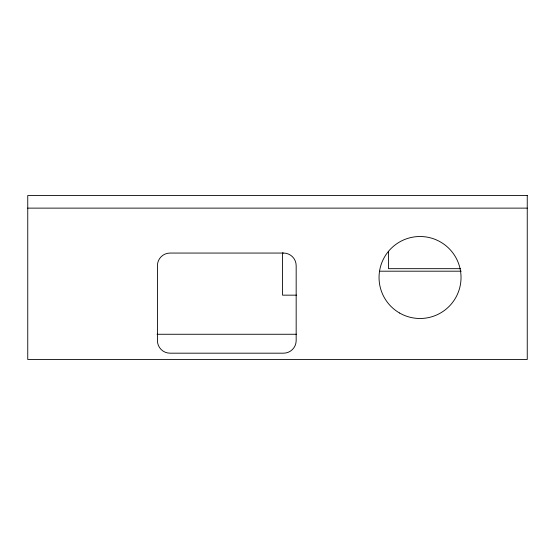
<?xml version="1.0" encoding="UTF-8"?>
<svg xmlns="http://www.w3.org/2000/svg" width="555" height="555" viewBox="0 0 555 555"><rect width="100%" height="100%" fill="white"/><g stroke="black" fill="none" stroke-linecap="round" stroke-linejoin="round"><path stroke-width="0.83" d="M27.75 208.125L527.25 208.125M460.47 268.669L388.5 268.669L388.5 251.554M379.745 271.194L461.267 271.194M296.682 295.156L282.544 295.156L282.544 252.754M157.058 334.263L296.564 334.263M527.25 195.513L27.75 195.513L27.75 359.487L527.25 359.487L527.25 195.513M283.556 253.059L170.038 253.059A12.612 12.612 0 0 0 157.419 265.672L157.419 340.569A12.612 12.612 0 0 0 170.038 353.181L283.556 353.181A12.612 12.612 0 0 0 296.169 340.569L296.169 265.672A12.612 12.612 0 0 0 283.556 253.059M399.538 312.999A40.994 40.994 0 0 0 461.032 277.5A40.994 40.994 0 0 0 399.538 242.001A40.994 40.994 0 0 0 399.538 312.999"/></g></svg>
